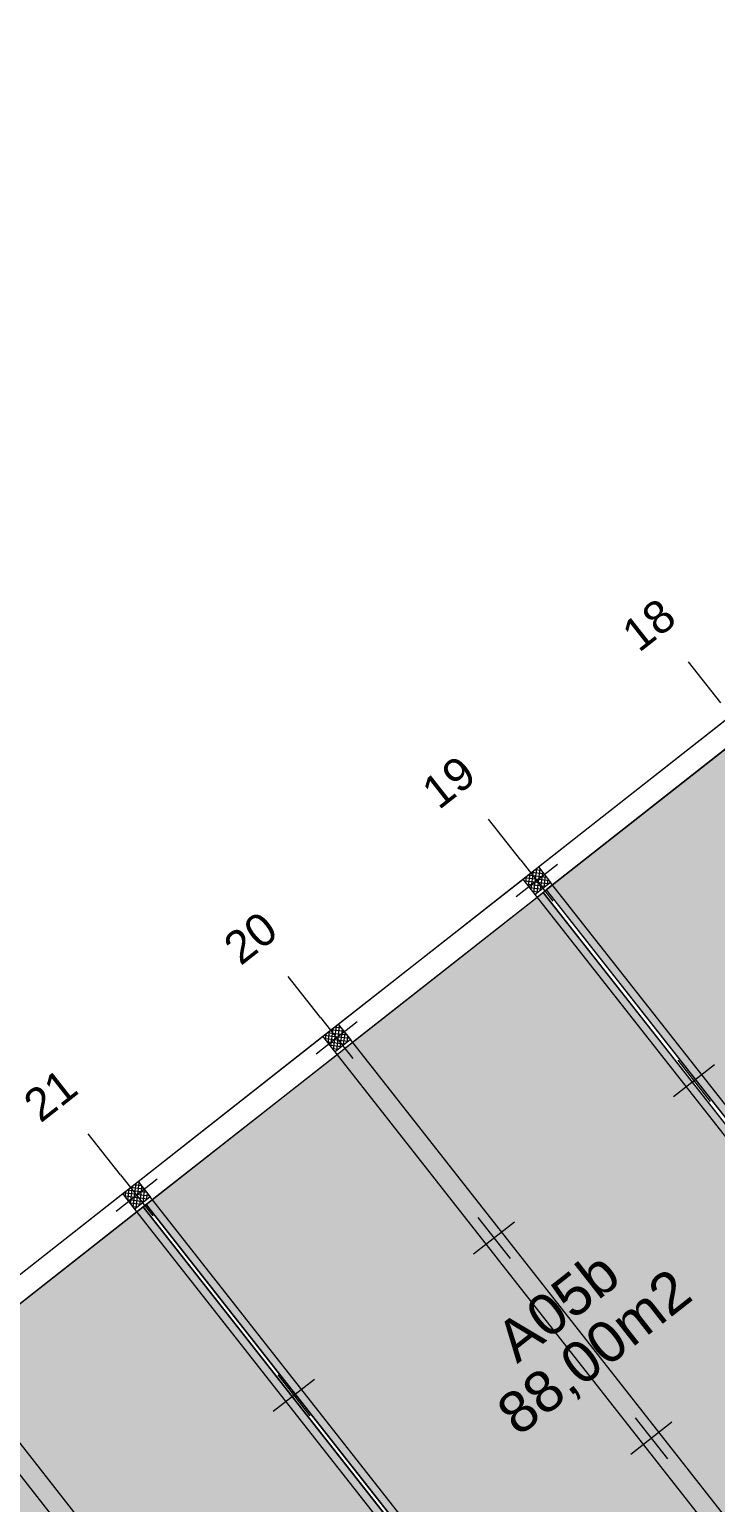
# Model space of a CAD drawing. Header units: metres. Extents: x 2540421 to 2540539, y 1181212 to 1181315.
# Drawn here: x 2540439.94 to 2540450.45, y 1181248.34 to 1181270.91 of the extents above; entities that cross this region are included whole.
import ezdxf

# ---------------------------------------------------------------- set-up
doc = ezdxf.new("R2010")
doc.units = ezdxf.units.M
doc.header["$LTSCALE"] = 5080
doc.linetypes.add('STYLE_01', pattern=[0.136032, 0.068016, -0.068016])
doc.layers.get('0').update_dxf_attribs({"lineweight": 20})
doc.layers.add('Axe batim.', color=7, linetype='Continuous')
for name, color, linetype, lineweight in [('CLOISONS', 7, 'Continuous', 20), ('HEIG-FLOOR', 10, 'Continuous', 20), ('HEIG-ROOM', 160, 'Continuous', 20), ('L_GENDE', 7, 'Continuous', 20), ('MURS_ET_PILIERS', 7, 'Continuous', 20), ('Surface', 7, 'Continuous', 20), ('TRAITILL_S', 7, 'Continuous', 20), ('TRAME-MUR', 7, 'Continuous', 20), ('Z-couleur', 7, 'Continuous', 20)]:
    doc.layers.add(name, color=color, linetype=linetype, lineweight=lineweight)
doc.styles.add('Helvetica (bold)', font='arial.ttf', dxfattribs={"height": 150})

msp = doc.modelspace()

# ---------------------------------------------------------------- hatches: boundary and pattern name
at = {"layer": 'Z-couleur', "linetype": 'Continuous', "lineweight": 0, "true_color": 0xffd1ff}
h = msp.add_hatch(color=7, dxfattribs=at)
h.paths.add_polyline_path([(2540451.022, 1181260.216), (2540450.786, 1181260.03), (2540447.956, 1181257.806), (2540447.858, 1181257.729), (2540454.872, 1181248.806), (2540454.969, 1181248.882), (2540455.044, 1181248.788), (2540457.874, 1181251.012), (2540457.8, 1181251.107), (2540458.036, 1181251.292), (2540458.11, 1181251.198), (2540460.94, 1181253.422), (2540460.866, 1181253.517), (2540461.102, 1181253.702), (2540461.176, 1181253.608), (2540462.623, 1181254.745), (2540462.67, 1181254.782), (2540463.928, 1181255.771), (2540464.007, 1181255.832), (2540463.932, 1181255.927), (2540464.027, 1181256.001), (2540463.594, 1181256.551), (2540462.976, 1181257.338), (2540459.194, 1181262.149), (2540459.157, 1181262.196), (2540459.204, 1181262.233), (2540458.587, 1181263.02), (2540458.539, 1181262.983), (2540457.013, 1181264.925), (2540456.919, 1181264.85), (2540454.088, 1181262.626), (2540453.852, 1181262.44)])
h.paths.add_polyline_path([(2540463.072, 1181255.542), (2540463.079, 1181255.547), (2540463.084, 1181255.541), (2540463.077, 1181255.536)], flags=16)
h = msp.add_hatch(color=7, dxfattribs=at)
h.paths.add_polyline_path([(2540441.823, 1181252.986), (2540441.729, 1181252.912), (2540448.743, 1181243.988), (2540448.837, 1181244.062), (2540448.911, 1181243.968), (2540448.943, 1181243.993), (2540448.99, 1181244.03), (2540450.248, 1181245.018), (2540450.295, 1181245.055), (2540451.742, 1181246.192), (2540451.667, 1181246.287), (2540451.903, 1181246.472), (2540451.977, 1181246.378), (2540454.808, 1181248.602), (2540454.734, 1181248.697), (2540454.825, 1181248.769), (2540447.811, 1181257.692), (2540447.72, 1181257.62), (2540444.89, 1181255.396), (2540444.654, 1181255.21)])
h.paths.add_polyline_path([(2540450.814, 1181245.907), (2540450.819, 1181245.901), (2540450.812, 1181245.896), (2540450.807, 1181245.902)], flags=16)
h = msp.add_hatch(color=7, dxfattribs=at)
h.paths.add_polyline_path([(2540441.682, 1181252.875), (2540441.587, 1181252.8), (2540438.757, 1181250.576), (2540438.521, 1181250.39), (2540435.691, 1181248.166), (2540435.596, 1181248.092), (2540435.973, 1181247.612), (2540436.01, 1181247.565), (2540436.628, 1181246.779), (2540436.665, 1181246.731), (2540436.678, 1181246.716), (2540436.772, 1181246.79), (2540442.779, 1181239.148), (2540445.609, 1181241.372), (2540445.535, 1181241.467), (2540445.771, 1181241.652), (2540445.845, 1181241.558), (2540445.876, 1181241.583), (2540445.924, 1181241.62), (2540447.181, 1181242.608), (2540447.229, 1181242.645), (2540448.675, 1181243.782), (2540448.601, 1181243.877), (2540448.695, 1181243.951)])
h.paths.add_polyline_path([(2540447.741, 1181243.492), (2540447.747, 1181243.497), (2540447.752, 1181243.491), (2540447.746, 1181243.486)], flags=16)

# ---------------------------------------------------------------- linework, layer by layer
at = {"color": 7, "linetype": 'Continuous', "lineweight": 20}
for p, q in [((2540447.739, 1181258.081), (2540450.57, 1181260.306)), ((2540447.956, 1181257.806), (2540450.786, 1181260.03)), ((2540444.673, 1181255.671), (2540447.504, 1181257.896)), ((2540447.72, 1181257.62), (2540447.956, 1181257.806)), ((2540444.89, 1181255.396), (2540447.72, 1181257.62)), ((2540441.607, 1181253.261), (2540444.437, 1181255.486)), ((2540441.823, 1181252.986), (2540444.654, 1181255.21)), ((2540444.654, 1181255.21), (2540444.89, 1181255.396)), ((2540438.541, 1181250.851), (2540441.371, 1181253.076)), ((2540441.587, 1181252.8), (2540441.823, 1181252.986)), ((2540438.757, 1181250.576), (2540441.587, 1181252.8))]:
    msp.add_line(p, q, dxfattribs=at)
at = {"layer": 'Axe batim.', "color": 0, "linetype": 'Continuous', "lineweight": 0}
for p, q in [((2540450.533, 1181260.595), (2540450.039, 1181261.224)), ((2540447.467, 1181258.185), (2540446.973, 1181258.814)), ((2540444.401, 1181255.775), (2540443.906, 1181256.404)), ((2540441.335, 1181253.365), (2540440.84, 1181253.994))]:
    msp.add_line(p, q, dxfattribs=at)
at = {"layer": 'Axe batim.', "color": 250, "linetype": 'Continuous', "lineweight": 0}
for p, q in [((2540448.029, 1181258.118), (2540447.4, 1181257.623)), ((2540447.467, 1181258.185), (2540447.961, 1181257.556)), ((2540444.962, 1181255.708), (2540444.334, 1181255.213)), ((2540444.401, 1181255.775), (2540444.895, 1181255.146)), ((2540450.439, 1181255.051), (2540449.81, 1181254.557)), ((2540449.877, 1181255.119), (2540450.371, 1181254.49)), ((2540441.896, 1181253.298), (2540441.267, 1181252.803)), ((2540441.335, 1181253.365), (2540441.829, 1181252.736)), ((2540446.811, 1181252.709), (2540447.305, 1181252.08)), ((2540447.372, 1181252.641), (2540446.744, 1181252.147)), ((2540444.306, 1181250.231), (2540443.677, 1181249.737)), ((2540443.745, 1181250.299), (2540444.239, 1181249.67)), ((2540449.782, 1181249.575), (2540449.154, 1181249.081)), ((2540449.221, 1181249.642), (2540449.715, 1181249.013))]:
    msp.add_line(p, q, dxfattribs=at)
at = {"layer": 'CLOISONS', "linetype": 'Continuous', "lineweight": 20}
for p, q in [((2540454.825, 1181248.769), (2540447.811, 1181257.692)), ((2540447.858, 1181257.729), (2540454.872, 1181248.806)), ((2540441.682, 1181252.875), (2540441.729, 1181252.912)), ((2540448.695, 1181243.951), (2540441.682, 1181252.875)), ((2540441.729, 1181252.912), (2540448.743, 1181243.988))]:
    msp.add_line(p, q, dxfattribs=at)
at = {"layer": 'HEIG-FLOOR', "flags": 128}
msp.add_lwpolyline([(2540502.932, 1181301.461), (2540426.04, 1181241.026), (2540433.455, 1181231.591), (2540439.643, 1181236.454), (2540441.867, 1181233.624), (2540441.812, 1181233.581), (2540442.847, 1181232.264), (2540440.017, 1181230.039), (2540438.982, 1181231.356), (2540438.746, 1181231.171), (2540439.781, 1181229.854), (2540433.649, 1181225.034), (2540433.834, 1181224.798), (2540436.9, 1181227.208), (2540443.071, 1181219.357), (2540449.235, 1181224.202), (2540451.645, 1181221.136), (2540457.954, 1181226.095), (2540455.569, 1181229.13), (2540501.621, 1181265.326)], dxfattribs=at)
at = {"layer": 'HEIG-ROOM', "flags": 128}
for points in [[(2540454.872, 1181248.806), (2540454.969, 1181248.882), (2540455.044, 1181248.788), (2540457.874, 1181251.012), (2540457.8, 1181251.107), (2540458.036, 1181251.292), (2540458.11, 1181251.198), (2540460.94, 1181253.422), (2540460.866, 1181253.517), (2540461.102, 1181253.702), (2540461.176, 1181253.608), (2540464.007, 1181255.832), (2540463.932, 1181255.927), (2540464.027, 1181256.001), (2540457.013, 1181264.925), (2540447.858, 1181257.729)], [(2540448.911, 1181243.968), (2540448.837, 1181244.062), (2540448.743, 1181243.988), (2540441.729, 1181252.912), (2540447.811, 1181257.692), (2540454.825, 1181248.769), (2540454.734, 1181248.697), (2540454.808, 1181248.602), (2540451.977, 1181246.378), (2540451.903, 1181246.472), (2540451.667, 1181246.287), (2540451.742, 1181246.192)], [(2540445.924, 1181241.62), (2540445.845, 1181241.558), (2540445.771, 1181241.652), (2540445.535, 1181241.467), (2540445.609, 1181241.372), (2540442.779, 1181239.148), (2540436.772, 1181246.79), (2540436.678, 1181246.716), (2540435.596, 1181248.092), (2540441.682, 1181252.875), (2540448.695, 1181243.951), (2540448.601, 1181243.877), (2540448.675, 1181243.782)]]:
    msp.add_lwpolyline(points, close=True, dxfattribs=at)
at = {"layer": 'MURS_ET_PILIERS', "color": 7, "linetype": 'Continuous', "lineweight": 20}
for p, q in [((2540447.504, 1181257.896), (2540447.739, 1181258.081)), ((2540447.689, 1181257.66), (2540447.504, 1181257.896)), ((2540447.504, 1181257.896), (2540447.504, 1181257.896)), ((2540447.739, 1181258.081), (2540447.925, 1181257.845)), ((2540447.925, 1181257.845), (2540447.689, 1181257.66)), ((2540444.437, 1181255.486), (2540444.673, 1181255.671)), ((2540444.673, 1181255.671), (2540444.859, 1181255.435)), ((2540444.623, 1181255.25), (2540444.437, 1181255.486)), ((2540444.437, 1181255.486), (2540444.437, 1181255.486)), ((2540444.859, 1181255.435), (2540444.623, 1181255.25)), ((2540441.371, 1181253.076), (2540441.607, 1181253.261)), ((2540441.607, 1181253.261), (2540441.792, 1181253.025)), ((2540441.557, 1181252.84), (2540441.371, 1181253.076)), ((2540441.371, 1181253.076), (2540441.371, 1181253.076)), ((2540441.792, 1181253.025), (2540441.557, 1181252.84))]:
    msp.add_line(p, q, dxfattribs=at)
at = {"layer": 'TRAITILL_S', "color": 7, "linetype": 'STYLE_01', "lineweight": 20}
for p, q in [((2540454.734, 1181248.697), (2540447.689, 1181257.66)), ((2540454.969, 1181248.882), (2540447.925, 1181257.845)), ((2540451.903, 1181246.472), (2540444.859, 1181255.435)), ((2540451.667, 1181246.287), (2540444.623, 1181255.25)), ((2540448.837, 1181244.062), (2540441.792, 1181253.025)), ((2540448.601, 1181243.877), (2540441.557, 1181252.84)), ((2540445.771, 1181241.652), (2540438.726, 1181250.615)), ((2540445.535, 1181241.467), (2540438.49, 1181250.43))]:
    msp.add_line(p, q, dxfattribs=at)
at = {"layer": 'TRAME-MUR', "color": 7, "linetype": 'Continuous', "lineweight": 20}
for p, q in [((2540447.504, 1181257.896), (2540447.739, 1181258.081)), ((2540447.689, 1181257.66), (2540447.504, 1181257.896)), ((2540447.504, 1181257.896), (2540447.504, 1181257.896)), ((2540447.739, 1181258.081), (2540447.925, 1181257.845)), ((2540447.925, 1181257.845), (2540447.689, 1181257.66)), ((2540441.371, 1181253.076), (2540441.607, 1181253.261)), ((2540441.607, 1181253.261), (2540441.792, 1181253.025)), ((2540441.557, 1181252.84), (2540441.371, 1181253.076)), ((2540441.371, 1181253.076), (2540441.371, 1181253.076)), ((2540441.792, 1181253.025), (2540441.557, 1181252.84))]:
    msp.add_line(p, q, dxfattribs=at)
at = {"layer": 'TRAME-MUR', "linetype": 'Continuous', "lineweight": 0}
for p, q in [((2540447.505, 1181257.894), (2540447.505, 1181257.897)), ((2540447.907, 1181257.868), (2540447.526, 1181257.913)), ((2540447.547, 1181257.841), (2540447.558, 1181257.939)), ((2540447.865, 1181257.921), (2540447.579, 1181257.955)), ((2540447.588, 1181257.788), (2540447.611, 1181257.98)), ((2540447.63, 1181257.735), (2540447.664, 1181258.022)), ((2540447.824, 1181257.974), (2540447.632, 1181257.997)), ((2540447.671, 1181257.682), (2540447.717, 1181258.063)), ((2540447.782, 1181258.027), (2540447.685, 1181258.038)), ((2540447.72, 1181257.684), (2540447.764, 1181258.05)), ((2540447.74, 1181258.08), (2540447.738, 1181258.08)), ((2540447.773, 1181257.725), (2540447.805, 1181257.997)), ((2540447.826, 1181257.767), (2540447.847, 1181257.944)), ((2540447.879, 1181257.809), (2540447.888, 1181257.891)), ((2540447.895, 1181257.821), (2540447.527, 1181257.865)), ((2540447.842, 1181257.78), (2540447.569, 1181257.812)), ((2540447.789, 1181257.738), (2540447.611, 1181257.76)), ((2540447.736, 1181257.697), (2540447.652, 1181257.707)), ((2540444.601, 1181255.277), (2540444.646, 1181255.649)), ((2540444.72, 1181255.612), (2540444.614, 1181255.624)), ((2540444.648, 1181255.27), (2540444.693, 1181255.645)), ((2540444.678, 1181255.665), (2540444.667, 1181255.666)), ((2540444.845, 1181255.453), (2540444.455, 1181255.5)), ((2540444.823, 1181255.407), (2540444.465, 1181255.45)), ((2540444.476, 1181255.436), (2540444.487, 1181255.525)), ((2540444.803, 1181255.506), (2540444.508, 1181255.541)), ((2540444.518, 1181255.383), (2540444.54, 1181255.566)), ((2540444.56, 1181255.33), (2540444.593, 1181255.608)), ((2540444.761, 1181255.559), (2540444.561, 1181255.583)), ((2540444.701, 1181255.311), (2540444.735, 1181255.592)), ((2540444.754, 1181255.353), (2540444.777, 1181255.539)), ((2540444.807, 1181255.395), (2540444.818, 1181255.487)), ((2540444.77, 1181255.366), (2540444.507, 1181255.397)), ((2540444.718, 1181255.324), (2540444.548, 1181255.344)), ((2540444.665, 1181255.283), (2540444.59, 1181255.292)), ((2540441.448, 1181252.978), (2540441.469, 1181253.152)), ((2540441.489, 1181252.925), (2540441.522, 1181253.194)), ((2540441.699, 1181253.144), (2540441.49, 1181253.169)), ((2540441.531, 1181252.872), (2540441.575, 1181253.236)), ((2540441.658, 1181253.197), (2540441.543, 1181253.21)), ((2540441.577, 1181252.856), (2540441.623, 1181253.24)), ((2540441.616, 1181253.25), (2540441.596, 1181253.252)), ((2540441.63, 1181252.897), (2540441.665, 1181253.187)), ((2540441.782, 1181253.038), (2540441.384, 1181253.086)), ((2540441.752, 1181252.993), (2540441.403, 1181253.035)), ((2540441.406, 1181253.031), (2540441.416, 1181253.111)), ((2540441.741, 1181253.091), (2540441.437, 1181253.127)), ((2540441.699, 1181252.952), (2540441.444, 1181252.982)), ((2540441.646, 1181252.91), (2540441.486, 1181252.929)), ((2540441.683, 1181252.939), (2540441.706, 1181253.134)), ((2540441.736, 1181252.981), (2540441.748, 1181253.082)), ((2540441.789, 1181253.022), (2540441.79, 1181253.029)), ((2540441.593, 1181252.869), (2540441.528, 1181252.876))]:
    msp.add_line(p, q, dxfattribs=at)

# ---------------------------------------------------------------- texts
at = {"layer": 'Axe batim.', "color": 0, "linetype": 'Continuous', "lineweight": 0, "style": 'Helvetica (bold)'}
for s, p in [('18', (2540449.278, 1181261.355)), ('19', (2540446.212, 1181258.945)), ('20', (2540443.176, 1181256.558)), ('21', (2540440.11, 1181254.148))]:
    msp.add_text(s, height=0.5, rotation=38.1665, dxfattribs=at).set_placement(p)
at = {"layer": 'L_GENDE', "color": 7, "linetype": 'Continuous', "lineweight": 0, "style": 'Helvetica (bold)'}
msp.add_text('A05b', height=0.6326, rotation=38.1665, dxfattribs=at).set_placement((2540447.414, 1181250.463))
at = {"layer": 'Surface', "color": 7, "linetype": 'Continuous', "lineweight": 0, "style": 'Helvetica (bold)'}
msp.add_text('88,00m2', height=0.6326, rotation=38.1665, dxfattribs=at).set_placement((2540447.433, 1181249.344))

doc.saveas('drawing.dxf')
